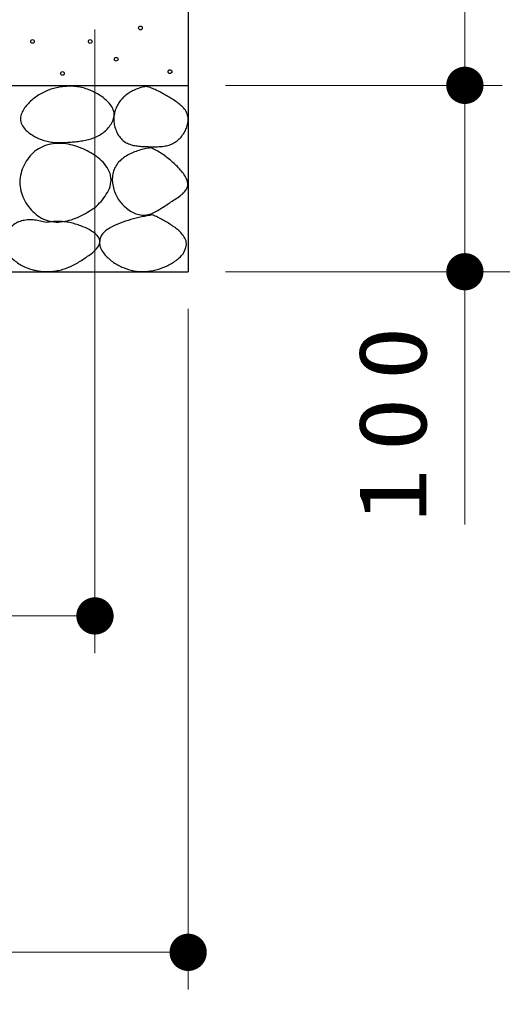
# Model space of a CAD drawing. Units: millimetres on the paper, scale 1:20. Extents: x -385 to 0, y -61 to 267.
# Drawn here: x -64.97 to -52.01, y 77.11 to 103.13 of the extents above; entities that cross this region are included whole.
import ezdxf

# ---------------------------------------------------------------- set-up
doc = ezdxf.new("R2010")
doc.units = ezdxf.units.MM
doc.layers.add('LY_1', color=7, linetype='Continuous', lineweight=13)
doc.styles.add('ＭＳ ゴシック', font='')
doc.styles.get('ＭＳ ゴシック').set_extended_font_data('MS Gothic')

# ---------------------------------------------------------------- blocks, each defined once
blk = doc.blocks.new('filled_dot')
at = {"color": 0, "linetype": 'Continuous', "lineweight": -2, "const_width": 1.25}
blk.add_lwpolyline([(-0.625, 0, 1), (0.625, 0, 1)], format="xyb", close=True, dxfattribs=at)

msp = doc.modelspace()

# ---------------------------------------------------------------- linework, layer by layer
at = {"layer": 'LY_1'}
for p, q in [((-53.021, 108.868), (-53.021, 101.363)), ((-62.943, 102.863), (-62.943, 86.131)), ((-59.443, 101.363), (-52.021, 101.363)), ((-53.021, 101.363), (-53.021, 89.587)), ((-59.443, 96.363), (-41.626, 96.363)), ((-60.443, 95.364), (-60.443, 77.108)), ((-62.943, 87.131), (-80.443, 87.131)), ((-60.443, 78.108), (-82.943, 78.108))]:
    msp.add_line(p, q, dxfattribs=at)
at = {"layer": 'LY_1', "lineweight": 25}
for p, q in [((-60.443, 103.863), (-60.443, 96.363)), ((-82.943, 101.363), (-60.443, 101.363)), ((-82.943, 96.363), (-60.443, 96.363))]:
    msp.add_line(p, q, dxfattribs=at)
for centre in [(-61.723, 102.902), (-64.617, 102.541), (-63.07, 102.538), (-62.373, 102.062), (-60.931, 101.73), (-63.815, 101.682)]:
    msp.add_circle(centre, 0.05, dxfattribs=at)
for points, knots in [([(-63.536, 101.338), (-63.483, 101.334), (-63.43, 101.33), (-63.378, 101.321), (-63.326, 101.312), (-63.274, 101.3), (-63.223, 101.285), (-63.172, 101.27), (-63.122, 101.252), (-63.073, 101.231), (-63.024, 101.211), (-62.976, 101.188), (-62.929, 101.163), (-62.882, 101.138), (-62.836, 101.111), (-62.792, 101.082), (-62.748, 101.052), (-62.705, 101.021), (-62.665, 100.986), (-62.625, 100.951), (-62.585, 100.915), (-62.552, 100.874), (-62.519, 100.833), (-62.486, 100.788), (-62.466, 100.741), (-62.445, 100.693), (-62.429, 100.639), (-62.428, 100.587), (-62.426, 100.535), (-62.44, 100.481), (-62.457, 100.431), (-62.474, 100.382), (-62.503, 100.335), (-62.532, 100.292), (-62.562, 100.248), (-62.598, 100.207), (-62.635, 100.17), (-62.673, 100.133), (-62.715, 100.099), (-62.758, 100.069), (-62.801, 100.039), (-62.848, 100.013), (-62.896, 99.99), (-62.944, 99.967), (-62.994, 99.948), (-63.044, 99.932), (-63.095, 99.916), (-63.146, 99.903), (-63.198, 99.892), (-63.25, 99.881), (-63.303, 99.872), (-63.355, 99.865), (-63.408, 99.857), (-63.461, 99.852), (-63.514, 99.847), (-63.566, 99.842), (-63.619, 99.838), (-63.672, 99.835), (-63.725, 99.832), (-63.778, 99.829), (-63.831, 99.828), (-63.885, 99.827), (-63.938, 99.826), (-63.991, 99.83), (-64.044, 99.833), (-64.097, 99.838), (-64.149, 99.847), (-64.201, 99.856), (-64.253, 99.867), (-64.304, 99.882), (-64.355, 99.898), (-64.405, 99.916), (-64.453, 99.938), (-64.502, 99.959), (-64.55, 99.983), (-64.595, 100.011), (-64.64, 100.038), (-64.685, 100.068), (-64.726, 100.101), (-64.766, 100.135), (-64.807, 100.171), (-64.839, 100.212), (-64.872, 100.254), (-64.904, 100.3), (-64.921, 100.349), (-64.937, 100.397), (-64.945, 100.454), (-64.94, 100.505), (-64.935, 100.556), (-64.913, 100.609), (-64.891, 100.656), (-64.868, 100.703), (-64.837, 100.748), (-64.805, 100.79), (-64.772, 100.832), (-64.736, 100.871), (-64.698, 100.908), (-64.661, 100.945), (-64.62, 100.981), (-64.579, 101.013), (-64.537, 101.046), (-64.494, 101.077), (-64.449, 101.105), (-64.404, 101.133), (-64.357, 101.159), (-64.309, 101.182), (-64.262, 101.205), (-64.212, 101.226), (-64.163, 101.243), (-64.113, 101.261), (-64.062, 101.277), (-64.01, 101.289), (-63.959, 101.302), (-63.906, 101.312), (-63.854, 101.32), (-63.801, 101.328), (-63.748, 101.333), (-63.695, 101.336), (-63.642, 101.339), (-63.589, 101.339), (-63.536, 101.338)], [0, 0, 0, 0, 1, 1, 1, 2, 2, 2, 3, 3, 3, 4, 4, 4, 5, 5, 5, 6, 6, 6, 7, 7, 7, 8, 8, 8, 9, 9, 9, 10, 10, 10, 11, 11, 11, 12, 12, 12, 13, 13, 13, 14, 14, 14, 15, 15, 15, 16, 16, 16, 17, 17, 17, 18, 18, 18, 19, 19, 19, 20, 20, 20, 21, 21, 21, 22, 22, 22, 23, 23, 23, 24, 24, 24, 25, 25, 25, 26, 26, 26, 27, 27, 27, 28, 28, 28, 29, 29, 29, 30, 30, 30, 31, 31, 31, 32, 32, 32, 33, 33, 33, 34, 34, 34, 35, 35, 35, 36, 36, 36, 37, 37, 37, 38, 38, 38, 39, 39, 39, 40, 40, 40, 40]), ([(-61.565, 101.334), (-61.52, 101.32), (-61.475, 101.306), (-61.43, 101.289), (-61.386, 101.272), (-61.342, 101.254), (-61.299, 101.234), (-61.256, 101.215), (-61.214, 101.193), (-61.172, 101.171), (-61.13, 101.149), (-61.089, 101.126), (-61.048, 101.102), (-61.007, 101.079), (-60.967, 101.054), (-60.926, 101.03), (-60.886, 101.005), (-60.846, 100.98), (-60.806, 100.954), (-60.767, 100.927), (-60.728, 100.901), (-60.691, 100.871), (-60.654, 100.841), (-60.618, 100.811), (-60.586, 100.776), (-60.554, 100.742), (-60.523, 100.704), (-60.5, 100.664), (-60.477, 100.623), (-60.459, 100.577), (-60.45, 100.531), (-60.441, 100.486), (-60.442, 100.437), (-60.446, 100.39), (-60.451, 100.343), (-60.463, 100.297), (-60.477, 100.252), (-60.492, 100.207), (-60.512, 100.163), (-60.534, 100.122), (-60.556, 100.081), (-60.583, 100.04), (-60.612, 100.003), (-60.641, 99.966), (-60.673, 99.931), (-60.708, 99.9), (-60.744, 99.869), (-60.783, 99.841), (-60.824, 99.818), (-60.865, 99.795), (-60.909, 99.777), (-60.954, 99.762), (-60.999, 99.748), (-61.046, 99.739), (-61.092, 99.732), (-61.139, 99.724), (-61.186, 99.721), (-61.234, 99.718), (-61.281, 99.716), (-61.328, 99.716), (-61.376, 99.716), (-61.423, 99.716), (-61.47, 99.717), (-61.517, 99.718), (-61.565, 99.72), (-61.612, 99.721), (-61.659, 99.723), (-61.706, 99.726), (-61.754, 99.729), (-61.801, 99.736), (-61.847, 99.742), (-61.895, 99.749), (-61.94, 99.761), (-61.986, 99.774), (-62.031, 99.788), (-62.074, 99.809), (-62.116, 99.829), (-62.157, 99.854), (-62.193, 99.885), (-62.229, 99.915), (-62.261, 99.951), (-62.289, 99.989), (-62.317, 100.026), (-62.34, 100.068), (-62.36, 100.111), (-62.38, 100.154), (-62.396, 100.199), (-62.408, 100.244), (-62.42, 100.29), (-62.429, 100.337), (-62.433, 100.384), (-62.437, 100.431), (-62.437, 100.479), (-62.433, 100.526), (-62.429, 100.572), (-62.42, 100.62), (-62.407, 100.665), (-62.395, 100.71), (-62.377, 100.755), (-62.357, 100.798), (-62.337, 100.84), (-62.312, 100.881), (-62.285, 100.919), (-62.257, 100.958), (-62.226, 100.994), (-62.193, 101.027), (-62.16, 101.061), (-62.123, 101.092), (-62.085, 101.12), (-62.047, 101.148), (-62.007, 101.173), (-61.966, 101.196), (-61.924, 101.219), (-61.881, 101.239), (-61.838, 101.257), (-61.794, 101.275), (-61.749, 101.29), (-61.703, 101.303), (-61.658, 101.316), (-61.611, 101.325), (-61.565, 101.334)], [0, 0, 0, 0, 1, 1, 1, 2, 2, 2, 3, 3, 3, 4, 4, 4, 5, 5, 5, 6, 6, 6, 7, 7, 7, 8, 8, 8, 9, 9, 9, 10, 10, 10, 11, 11, 11, 12, 12, 12, 13, 13, 13, 14, 14, 14, 15, 15, 15, 16, 16, 16, 17, 17, 17, 18, 18, 18, 19, 19, 19, 20, 20, 20, 21, 21, 21, 22, 22, 22, 23, 23, 23, 24, 24, 24, 25, 25, 25, 26, 26, 26, 27, 27, 27, 28, 28, 28, 29, 29, 29, 30, 30, 30, 31, 31, 31, 32, 32, 32, 33, 33, 33, 34, 34, 34, 35, 35, 35, 36, 36, 36, 37, 37, 37, 38, 38, 38, 39, 39, 39, 40, 40, 40, 40]), ([(-62.901, 98.122), (-62.965, 98.075), (-63.029, 98.029), (-63.096, 97.988), (-63.162, 97.946), (-63.231, 97.906), (-63.301, 97.871), (-63.372, 97.836), (-63.444, 97.804), (-63.518, 97.778), (-63.592, 97.752), (-63.669, 97.729), (-63.746, 97.716), (-63.823, 97.702), (-63.903, 97.693), (-63.981, 97.696), (-64.059, 97.699), (-64.139, 97.711), (-64.213, 97.734), (-64.288, 97.757), (-64.361, 97.793), (-64.427, 97.834), (-64.494, 97.875), (-64.556, 97.926), (-64.612, 97.98), (-64.668, 98.035), (-64.719, 98.097), (-64.763, 98.161), (-64.807, 98.226), (-64.846, 98.296), (-64.876, 98.368), (-64.906, 98.441), (-64.93, 98.518), (-64.943, 98.595), (-64.957, 98.671), (-64.96, 98.752), (-64.955, 98.83), (-64.949, 98.908), (-64.933, 98.987), (-64.91, 99.061), (-64.887, 99.136), (-64.855, 99.21), (-64.816, 99.278), (-64.778, 99.346), (-64.732, 99.412), (-64.68, 99.471), (-64.628, 99.529), (-64.569, 99.584), (-64.505, 99.629), (-64.441, 99.673), (-64.37, 99.711), (-64.297, 99.739), (-64.224, 99.767), (-64.145, 99.785), (-64.068, 99.796), (-63.99, 99.806), (-63.91, 99.807), (-63.832, 99.803), (-63.754, 99.799), (-63.675, 99.786), (-63.598, 99.77), (-63.522, 99.753), (-63.446, 99.73), (-63.372, 99.703), (-63.298, 99.676), (-63.225, 99.644), (-63.155, 99.609), (-63.085, 99.573), (-63.017, 99.533), (-62.952, 99.488), (-62.888, 99.443), (-62.824, 99.395), (-62.768, 99.34), (-62.712, 99.285), (-62.657, 99.226), (-62.616, 99.16), (-62.575, 99.094), (-62.537, 99.019), (-62.522, 98.944), (-62.506, 98.87), (-62.507, 98.786), (-62.522, 98.71), (-62.536, 98.635), (-62.572, 98.56), (-62.609, 98.491), (-62.646, 98.422), (-62.693, 98.358), (-62.742, 98.296), (-62.791, 98.235), (-62.846, 98.178), (-62.901, 98.122)], [0, 0, 0, 0, 1, 1, 1, 2, 2, 2, 3, 3, 3, 4, 4, 4, 5, 5, 5, 6, 6, 6, 7, 7, 7, 8, 8, 8, 9, 9, 9, 10, 10, 10, 11, 11, 11, 12, 12, 12, 13, 13, 13, 14, 14, 14, 15, 15, 15, 16, 16, 16, 17, 17, 17, 18, 18, 18, 19, 19, 19, 20, 20, 20, 21, 21, 21, 22, 22, 22, 23, 23, 23, 24, 24, 24, 25, 25, 25, 26, 26, 26, 27, 27, 27, 28, 28, 28, 29, 29, 29, 30, 30, 30, 30]), ([(-61.438, 99.686), (-61.388, 99.663), (-61.337, 99.64), (-61.289, 99.614), (-61.24, 99.587), (-61.193, 99.558), (-61.147, 99.528), (-61.101, 99.497), (-61.056, 99.464), (-61.012, 99.43), (-60.969, 99.396), (-60.926, 99.361), (-60.884, 99.324), (-60.843, 99.288), (-60.802, 99.251), (-60.762, 99.212), (-60.723, 99.173), (-60.684, 99.134), (-60.648, 99.092), (-60.612, 99.05), (-60.576, 99.007), (-60.546, 98.96), (-60.517, 98.914), (-60.485, 98.865), (-60.471, 98.813), (-60.456, 98.761), (-60.446, 98.7), (-60.458, 98.649), (-60.469, 98.598), (-60.504, 98.549), (-60.539, 98.506), (-60.573, 98.464), (-60.619, 98.43), (-60.662, 98.396), (-60.706, 98.362), (-60.753, 98.332), (-60.799, 98.302), (-60.845, 98.271), (-60.893, 98.242), (-60.939, 98.212), (-60.986, 98.182), (-61.032, 98.151), (-61.078, 98.121), (-61.124, 98.091), (-61.17, 98.059), (-61.217, 98.031), (-61.265, 98.002), (-61.312, 97.973), (-61.363, 97.95), (-61.413, 97.927), (-61.465, 97.905), (-61.518, 97.894), (-61.572, 97.883), (-61.629, 97.878), (-61.683, 97.882), (-61.738, 97.886), (-61.793, 97.901), (-61.845, 97.919), (-61.896, 97.938), (-61.947, 97.964), (-61.994, 97.992), (-62.041, 98.021), (-62.085, 98.055), (-62.127, 98.091), (-62.169, 98.127), (-62.208, 98.167), (-62.243, 98.21), (-62.278, 98.252), (-62.311, 98.298), (-62.339, 98.345), (-62.367, 98.393), (-62.391, 98.443), (-62.411, 98.494), (-62.431, 98.546), (-62.447, 98.6), (-62.459, 98.654), (-62.47, 98.707), (-62.477, 98.763), (-62.478, 98.818), (-62.479, 98.873), (-62.476, 98.93), (-62.465, 98.984), (-62.455, 99.037), (-62.438, 99.092), (-62.415, 99.142), (-62.392, 99.191), (-62.361, 99.239), (-62.326, 99.281), (-62.291, 99.323), (-62.249, 99.362), (-62.206, 99.396), (-62.164, 99.431), (-62.116, 99.461), (-62.068, 99.488), (-62.021, 99.516), (-61.97, 99.539), (-61.919, 99.561), (-61.868, 99.582), (-61.816, 99.6), (-61.763, 99.617), (-61.71, 99.633), (-61.656, 99.647), (-61.602, 99.658), (-61.548, 99.67), (-61.493, 99.678), (-61.438, 99.686)], [0, 0, 0, 0, 1, 1, 1, 2, 2, 2, 3, 3, 3, 4, 4, 4, 5, 5, 5, 6, 6, 6, 7, 7, 7, 8, 8, 8, 9, 9, 9, 10, 10, 10, 11, 11, 11, 12, 12, 12, 13, 13, 13, 14, 14, 14, 15, 15, 15, 16, 16, 16, 17, 17, 17, 18, 18, 18, 19, 19, 19, 20, 20, 20, 21, 21, 21, 22, 22, 22, 23, 23, 23, 24, 24, 24, 25, 25, 25, 26, 26, 26, 27, 27, 27, 28, 28, 28, 29, 29, 29, 30, 30, 30, 31, 31, 31, 32, 32, 32, 33, 33, 33, 34, 34, 34, 35, 35, 35, 35]), ([(-61.397, 97.889), (-61.307, 97.847), (-61.217, 97.804), (-61.13, 97.756), (-61.043, 97.708), (-60.956, 97.659), (-60.875, 97.602), (-60.793, 97.545), (-60.707, 97.487), (-60.644, 97.414), (-60.58, 97.34), (-60.507, 97.25), (-60.493, 97.161), (-60.479, 97.071), (-60.515, 96.961), (-60.561, 96.878), (-60.607, 96.795), (-60.691, 96.725), (-60.768, 96.665), (-60.846, 96.604), (-60.935, 96.555), (-61.025, 96.514), (-61.115, 96.472), (-61.21, 96.439), (-61.306, 96.415), (-61.402, 96.391), (-61.502, 96.375), (-61.601, 96.37), (-61.7, 96.366), (-61.801, 96.371), (-61.898, 96.388), (-61.996, 96.405), (-62.093, 96.435), (-62.184, 96.473), (-62.275, 96.511), (-62.365, 96.559), (-62.446, 96.615), (-62.526, 96.672), (-62.607, 96.737), (-62.669, 96.812), (-62.731, 96.888), (-62.8, 96.98), (-62.816, 97.069), (-62.831, 97.159), (-62.809, 97.273), (-62.762, 97.352), (-62.715, 97.431), (-62.617, 97.489), (-62.534, 97.542), (-62.451, 97.594), (-62.356, 97.631), (-62.264, 97.667), (-62.171, 97.703), (-62.075, 97.732), (-61.98, 97.76), (-61.884, 97.787), (-61.787, 97.81), (-61.69, 97.832), (-61.593, 97.853), (-61.495, 97.871), (-61.397, 97.889)], [0, 0, 0, 0, 1, 1, 1, 2, 2, 2, 3, 3, 3, 4, 4, 4, 5, 5, 5, 6, 6, 6, 7, 7, 7, 8, 8, 8, 9, 9, 9, 10, 10, 10, 11, 11, 11, 12, 12, 12, 13, 13, 13, 14, 14, 14, 15, 15, 15, 16, 16, 16, 17, 17, 17, 18, 18, 18, 19, 19, 19, 20, 20, 20, 20]), ([(-64.252, 97.682), (-64.2, 97.691), (-64.148, 97.7), (-64.096, 97.706), (-64.043, 97.711), (-63.99, 97.714), (-63.938, 97.714), (-63.885, 97.714), (-63.832, 97.711), (-63.78, 97.706), (-63.727, 97.7), (-63.675, 97.692), (-63.623, 97.681), (-63.571, 97.67), (-63.52, 97.657), (-63.47, 97.642), (-63.419, 97.627), (-63.369, 97.61), (-63.319, 97.591), (-63.27, 97.573), (-63.221, 97.553), (-63.173, 97.53), (-63.126, 97.507), (-63.078, 97.483), (-63.034, 97.455), (-62.99, 97.426), (-62.944, 97.397), (-62.907, 97.36), (-62.871, 97.323), (-62.829, 97.279), (-62.817, 97.232), (-62.804, 97.185), (-62.813, 97.125), (-62.831, 97.079), (-62.849, 97.032), (-62.89, 96.991), (-62.925, 96.952), (-62.961, 96.914), (-63.003, 96.88), (-63.044, 96.847), (-63.085, 96.814), (-63.128, 96.784), (-63.172, 96.754), (-63.215, 96.724), (-63.26, 96.695), (-63.304, 96.667), (-63.349, 96.639), (-63.394, 96.612), (-63.441, 96.586), (-63.487, 96.561), (-63.534, 96.536), (-63.582, 96.514), (-63.629, 96.492), (-63.678, 96.471), (-63.728, 96.454), (-63.778, 96.436), (-63.829, 96.421), (-63.88, 96.409), (-63.931, 96.397), (-63.983, 96.387), (-64.036, 96.38), (-64.088, 96.374), (-64.141, 96.37), (-64.194, 96.368), (-64.246, 96.367), (-64.299, 96.368), (-64.352, 96.372), (-64.405, 96.376), (-64.457, 96.383), (-64.509, 96.393), (-64.561, 96.403), (-64.613, 96.415), (-64.663, 96.43), (-64.713, 96.446), (-64.763, 96.464), (-64.811, 96.485), (-64.86, 96.507), (-64.907, 96.531), (-64.952, 96.558), (-64.997, 96.586), (-65.041, 96.616), (-65.082, 96.649), (-65.123, 96.682), (-65.162, 96.718), (-65.197, 96.757), (-65.233, 96.796), (-65.266, 96.838), (-65.293, 96.883), (-65.319, 96.929), (-65.343, 96.978), (-65.357, 97.028), (-65.37, 97.078), (-65.376, 97.133), (-65.373, 97.185), (-65.37, 97.236), (-65.356, 97.29), (-65.338, 97.339), (-65.32, 97.387), (-65.293, 97.435), (-65.263, 97.478), (-65.233, 97.521), (-65.198, 97.562), (-65.158, 97.596), (-65.118, 97.63), (-65.073, 97.66), (-65.026, 97.683), (-64.979, 97.706), (-64.928, 97.722), (-64.877, 97.734), (-64.826, 97.746), (-64.772, 97.752), (-64.72, 97.754), (-64.667, 97.757), (-64.614, 97.754), (-64.561, 97.749), (-64.509, 97.744), (-64.457, 97.735), (-64.405, 97.724), (-64.354, 97.713), (-64.303, 97.698), (-64.252, 97.682)], [0, 0, 0, 0, 1, 1, 1, 2, 2, 2, 3, 3, 3, 4, 4, 4, 5, 5, 5, 6, 6, 6, 7, 7, 7, 8, 8, 8, 9, 9, 9, 10, 10, 10, 11, 11, 11, 12, 12, 12, 13, 13, 13, 14, 14, 14, 15, 15, 15, 16, 16, 16, 17, 17, 17, 18, 18, 18, 19, 19, 19, 20, 20, 20, 21, 21, 21, 22, 22, 22, 23, 23, 23, 24, 24, 24, 25, 25, 25, 26, 26, 26, 27, 27, 27, 28, 28, 28, 29, 29, 29, 30, 30, 30, 31, 31, 31, 32, 32, 32, 33, 33, 33, 34, 34, 34, 35, 35, 35, 36, 36, 36, 37, 37, 37, 38, 38, 38, 39, 39, 39, 40, 40, 40, 40])]:
    msp.add_open_spline(points, degree=3, knots=knots, dxfattribs=at)

# ---------------------------------------------------------------- block references
at = {"layer": 'LY_1', "xscale": 0.4, "yscale": 0.4}
for p, rotation in [((-53.021, 101.363), 270), ((-53.021, 101.363), 90), ((-53.021, 96.363), 90), ((-62.943, 87.131), 180), ((-60.443, 78.108), 180)]:
    msp.add_blockref('filled_dot', p, dxfattribs=dict(at, rotation=rotation))

# ---------------------------------------------------------------- texts
at = {"layer": 'LY_1', "insert": (-54.021, 92.504), "char_height": 1.833, "attachment_point": 8, "rotation": 90, "style": 'ＭＳ ゴシック'}
msp.add_mtext('\\T1.33;\\W1.15;100', dxfattribs=at)

doc.saveas('drawing.dxf')
